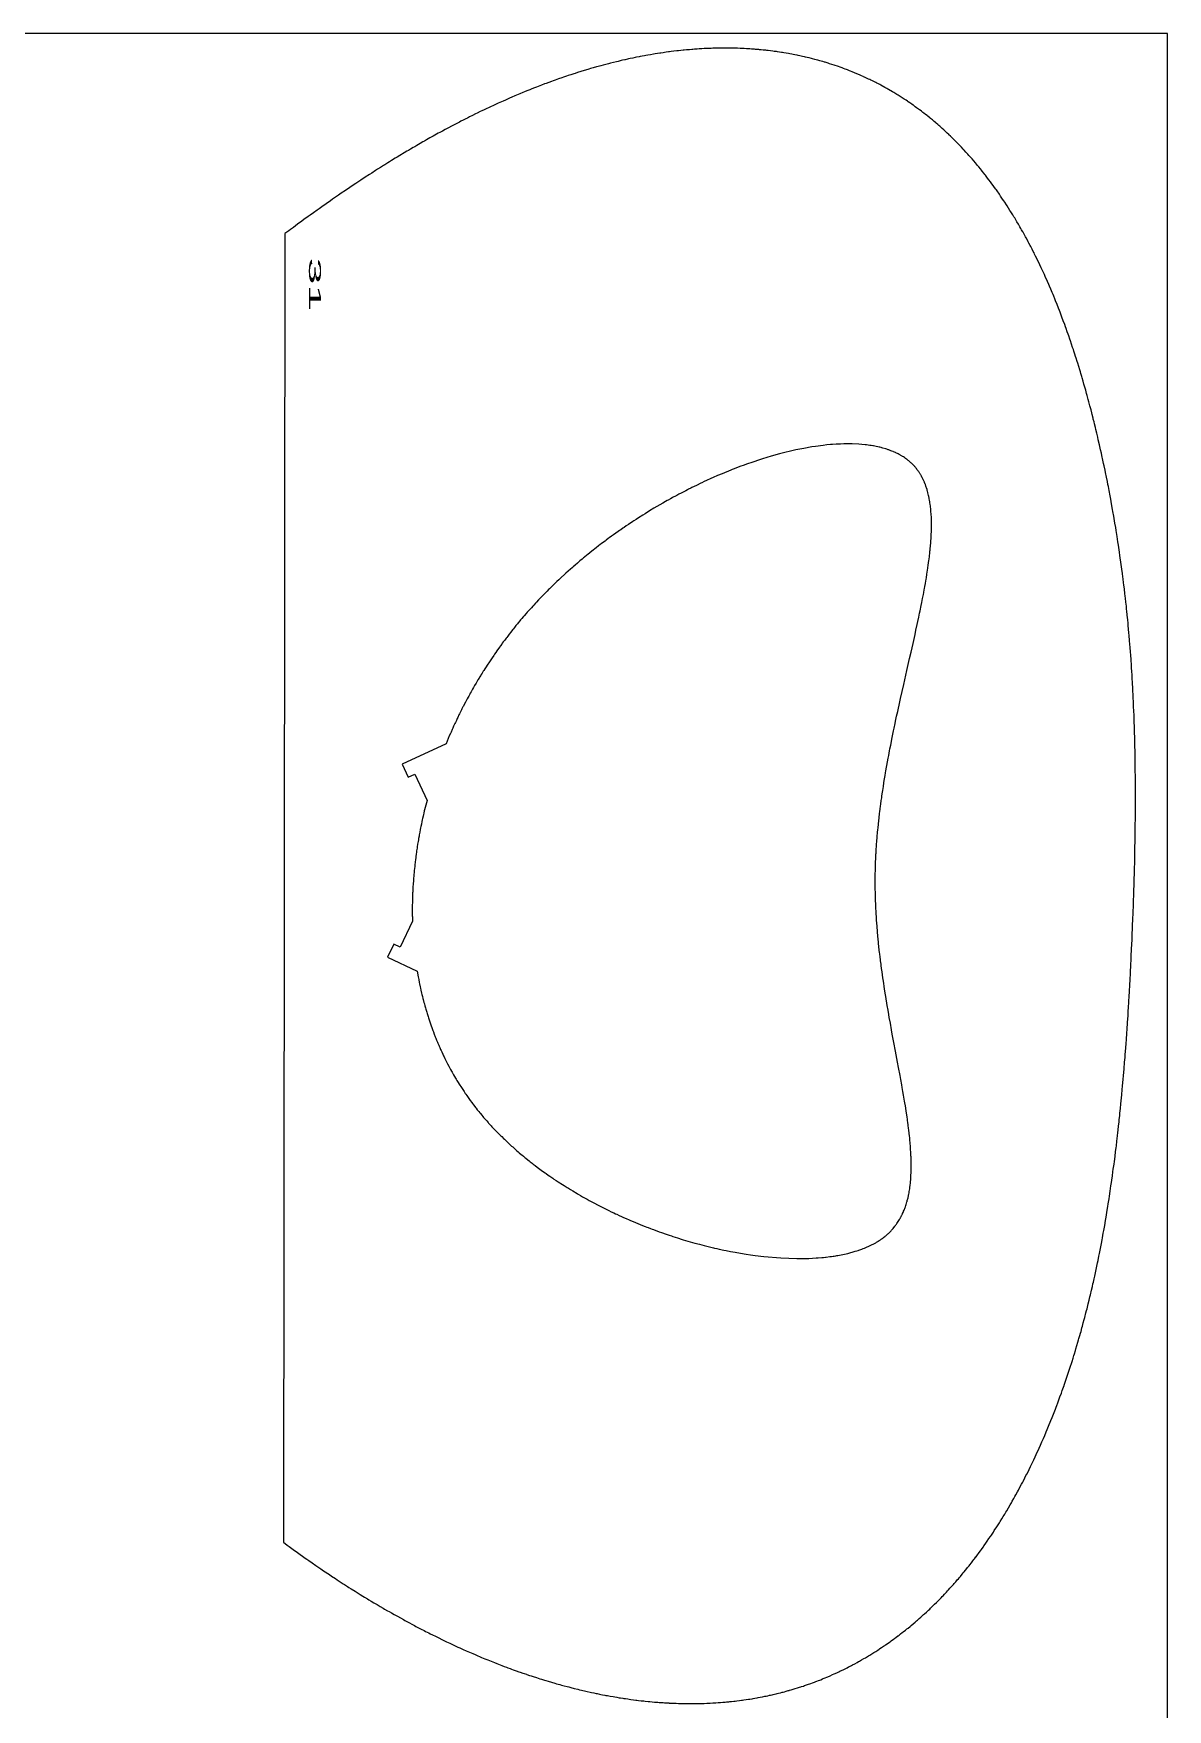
# Model space of a CAD drawing. Header units: metres. Extents: x -17 to 108, y -1 to 249.
# Drawn here: x 61 to 108.2, y 179.5 to 249.3 of the extents above; entities that cross this region are included whole.
import ezdxf

# ---------------------------------------------------------------- set-up
doc = ezdxf.new("R2010")
doc.units = ezdxf.units.M
doc.header["$MEASUREMENT"] = 0
doc.layers.add('1', color=7, linetype='Continuous', lineweight=0)
doc.styles.add('Style-ENGINEERING', font='ENGINEERING.shx')

msp = doc.modelspace()

# ---------------------------------------------------------------- linework, layer by layer
at = {"flags": 128}
for points in [[(108.224052, -0.654702), (108.224052, 249.345298), (-16.775948, 249.345298), (-16.775948, -0.654702), (108.224052, -0.654702)], [(71.394304, 186.486907), (71.550552, 186.371492), (71.628814, 186.314039), (71.746382, 186.22818), (71.864159, 186.142706), (71.923126, 186.100114), (72.041219, 186.015223), (72.100346, 185.972924), (72.189135, 185.909658), (72.307707, 185.825648), (72.367073, 185.78379), (72.456224, 185.72119), (72.590177, 185.627708), (72.749293, 185.51757), (72.828996, 185.462768), (72.948733, 185.380902), (73.068691, 185.299442), (73.128754, 185.258864), (73.249044, 185.178016), (73.309274, 185.137746), (73.399722, 185.077535), (73.560833, 184.971067), (73.641539, 184.918111), (73.762788, 184.839026), (73.884266, 184.760361), (73.945091, 184.721188), (74.066914, 184.64316), (74.127913, 184.604306), (74.21952, 184.546226), (74.382702, 184.443571), (74.464451, 184.392532), (74.58727, 184.316337), (74.710328, 184.240581), (74.771947, 184.202868), (74.895365, 184.127774), (74.957165, 184.090394), (75.049979, 184.034534), (75.160157, 183.968656), (75.21532, 183.93585), (75.298154, 183.88681), (75.422612, 183.813629), (75.547318, 183.740907), (75.609766, 183.704718), (75.734849, 183.632688), (75.797486, 183.596848), (75.89156, 183.543307), (76.003241, 183.480193), (76.059157, 183.448776), (76.143128, 183.401827), (76.2693, 183.3318), (76.395733, 183.262254), (76.459048, 183.227663), (76.585877, 183.158844), (76.649391, 183.124618), (76.744787, 183.07351), (76.858044, 183.013296), (76.914753, 182.983337), (76.999917, 182.938583), (77.12789, 182.87187), (77.256138, 182.805664), (77.320366, 182.772752), (77.449031, 182.707312), (77.513468, 182.674785), (77.610256, 182.626238), (77.725175, 182.569081), (77.782719, 182.540658), (77.869141, 182.498219), (77.999014, 182.435003), (78.129178, 182.372322), (78.19437, 182.341184), (78.324975, 182.279315), (78.390389, 182.248585), (78.48865, 182.202748), (78.605327, 182.148826), (78.663755, 182.122029), (78.751509, 182.082042), (78.883397, 182.022532), (79.015593, 181.963591), (79.081808, 181.934336), (79.214474, 181.876258), (79.280926, 181.847438), (79.380752, 181.804481), (79.499299, 181.753999), (79.558667, 181.728934), (79.647841, 181.691558), (79.781874, 181.635996), (79.916238, 181.581043), (79.983545, 181.553796), (80.118411, 181.499766), (80.18597, 181.472985), (80.28747, 181.433107), (80.423104, 181.380491), (80.491051, 181.354422), (80.593135, 181.315619), (80.695417, 181.277181), (80.746633, 181.2581), (80.847314, 181.220913), (80.897727, 181.202454), (80.973439, 181.174934), (81.087215, 181.134036), (81.201242, 181.093602), (81.258351, 181.07356), (81.37276, 181.033829), (81.430061, 181.014142), (81.516134, 180.984834), (81.530765, 180.979884), (81.652213, 180.939151), (81.712981, 180.919009), (81.804191, 180.889078), (81.941133, 180.844818), (82.07823, 180.801329), (82.146837, 180.779875), (82.27084, 180.741623), (82.332889, 180.722736), (82.426024, 180.694707), (82.565863, 180.653345), (82.705868, 180.612806), (82.775933, 180.592848), (82.916189, 180.553557), (82.98638, 180.534226), (83.091746, 180.505625), (83.216749, 180.472347), (83.279301, 180.455961), (83.373193, 180.4317), (83.514177, 180.39603), (83.655336, 180.361231), (83.725981, 180.344162), (83.820245, 180.321746), (83.867406, 180.310687), (83.938186, 180.294283), (84.044439, 180.270097), (84.170502, 180.24209), (84.233587, 180.228355), (84.328283, 180.208092), (84.423061, 180.188238), (84.470482, 180.178465), (84.565384, 180.159229), (84.612867, 180.149767), (84.68413, 180.135769), (84.779221, 180.117472), (84.826799, 180.108481), (84.898205, 180.095194), (85.005404, 180.075712), (85.132596, 180.053324), (85.19625, 180.042419), (85.291804, 180.026422), (85.387446, 180.010864), (85.4353, 180.00325), (85.531075, 179.988355), (85.578997, 179.981074), (85.650921, 179.970364), (85.746899, 179.956477), (85.794922, 179.949703), (85.866999, 179.939756), (85.975213, 179.925318), (86.071501, 179.912975), (86.11968, 179.906977), (86.191992, 179.898199), (86.300561, 179.885528), (86.40925, 179.873456), (86.46364, 179.867647), (86.592687, 179.854485), (86.657275, 179.848226), (86.75424, 179.839246), (86.851303, 179.830759), (86.899872, 179.826701), (86.997086, 179.81896), (87.04573, 179.815278), (87.118745, 179.809992), (87.216187, 179.803388), (87.264947, 179.800279), (87.338135, 179.795856), (87.448027, 179.789768), (87.463491, 179.788965), (87.549001, 179.784763), (87.59174, 179.782815), (87.655829, 179.780086), (87.751916, 179.776426), (87.847949, 179.773287), (87.895945, 179.771915), (87.991895, 179.769565), (88.039849, 179.768588), (88.111755, 179.76737), (88.20758, 179.766211), (88.255472, 179.765831), (88.327283, 179.765512), (88.43494, 179.7656), (88.532092, 179.766264), (88.580647, 179.766806), (88.65345, 179.76788), (88.762593, 179.770086), (88.871661, 179.773007), (88.926167, 179.774736), (89.035121, 179.778737), (89.08957, 179.78101), (89.171207, 179.784759), (89.279989, 179.790397), (89.334351, 179.793492), (89.415858, 179.798479), (89.415858, 179.798479), (89.501678, 179.804184), (89.544569, 179.807211), (89.608884, 179.81197), (89.705303, 179.819602), (89.80166, 179.827831), (89.849815, 179.83217), (89.946077, 179.8413), (89.994185, 179.846092), (90.066316, 179.853565), (90.162434, 179.864063), (90.210469, 179.869543), (90.282491, 179.87805), (90.390456, 179.891465), (90.475702, 179.902621), (90.518306, 179.908384), (90.582188, 179.917262), (90.677954, 179.931105), (90.773654, 179.945583), (90.821479, 179.953061), (90.917078, 179.968499), (90.964852, 179.976459), (91.036482, 179.988702), (91.131928, 180.005596), (91.179625, 180.014287), (91.251139, 180.027632), (91.358336, 180.048344), (91.456192, 180.068), (91.505092, 180.078092), (91.578408, 180.093562), (91.651682, 180.109431), (91.688303, 180.117517), (91.761513, 180.13399), (91.798102, 180.142378), (91.852966, 180.15515), (91.92608, 180.172537), (91.962621, 180.181383), (92.017412, 180.194845), (92.099553, 180.215473), (92.172521, 180.234248), (92.208989, 180.243791), (92.26367, 180.258302), (92.345645, 180.280509), (92.427564, 180.303248), (92.468503, 180.314817), (92.483435, 180.319072), (92.548049, 180.337694), (92.591041, 180.350277), (92.676823, 180.375844), (92.719614, 180.388829), (92.804993, 180.415199), (92.890104, 180.442104), (92.946696, 180.460337), (92.984358, 180.472624), (93.059524, 180.497513), (93.101712, 180.511698), (93.185889, 180.540466), (93.269799, 180.569764), (93.325592, 180.58959), (93.362722, 180.602938), (93.436824, 180.629947), (93.519939, 180.66083), (93.575202, 180.681711), (93.611979, 180.695762), (93.685377, 180.724175), (93.740289, 180.745757), (93.776832, 180.760275), (93.849762, 180.78962), (93.886149, 180.804448), (93.958769, 180.834413), (94.031181, 180.86479), (94.079341, 180.88527), (94.175386, 180.926779), (94.274738, 180.970656), (94.340754, 181.000344), (94.384668, 181.020329), (94.472262, 181.060763), (94.537754, 181.091494), (94.581319, 181.112174), (94.668218, 181.153995), (94.711552, 181.175135), (94.797989, 181.217876), (94.884119, 181.261229), (94.941368, 181.290471), (94.979459, 181.310115), (95.05546, 181.349766), (95.10343, 181.375105), (95.199081, 181.426359), (95.294347, 181.47838), (95.357645, 181.513486), (95.399748, 181.537078), (95.483729, 181.584715), (95.577847, 181.639024), (95.64038, 181.675653), (95.681975, 181.70026), (95.764939, 181.749923), (95.826965, 181.787563), (95.868222, 181.812844), (95.950511, 181.863853), (95.991543, 181.889581), (96.073383, 181.941485), (96.154924, 181.993984), (96.209119, 182.029314), (96.245175, 182.053015), (96.317111, 182.100767), (96.39367, 182.152277), (96.44456, 182.186915), (96.478421, 182.210138), (96.545983, 182.256901), (96.596517, 182.29225), (96.630139, 182.315947), (96.697226, 182.363659), (96.730691, 182.387672), (96.797461, 182.436015), (96.86402, 182.484778), (96.908275, 182.517521), (96.996505, 182.583566), (97.008882, 182.592913), (97.04229, 182.618245), (97.10885, 182.66916), (97.17507, 182.720409), (97.21903, 182.754759), (97.306502, 182.823901), (97.371716, 182.876142), (97.415007, 182.911151), (97.501149, 182.981603), (97.544001, 183.017045), (97.629268, 183.088359), (97.713956, 183.160243), (97.770096, 183.20848), (97.807382, 183.240778), (97.881615, 183.305705), (97.94305, 183.360073), (97.983836, 183.396487), (98.064996, 183.46972), (98.105373, 183.506538), (98.185718, 183.580574), (98.265524, 183.655142), (98.318429, 183.705148), (98.353568, 183.738616), (98.423528, 183.805863), (98.48223, 183.862924), (98.5212, 183.901127), (98.598745, 183.977923), (98.637322, 184.016515), (98.714084, 184.094082), (98.790329, 184.172159), (98.840874, 184.224491), (98.874444, 184.259504), (98.941283, 184.329827), (99.015998, 184.409412), (99.065529, 184.462743), (99.098426, 184.49842), (99.163925, 184.570063), (99.212791, 184.62405), (99.245247, 184.660161), (99.309867, 184.73267), (99.342032, 184.769067), (99.406074, 184.842147), (99.469733, 184.915603), (99.51196, 184.964783), (99.540019, 184.997661), (99.595912, 185.063639), (99.66951, 185.151506), (99.718288, 185.210367), (99.750679, 185.249734), (99.815158, 185.328766), (99.863252, 185.388302), (99.895189, 185.428116), (99.958764, 185.508039), (99.990402, 185.548148), (100.053381, 185.628658), (100.115966, 185.709557), (100.157471, 185.763705), (100.185045, 185.799898), (100.239962, 185.872511), (100.249268, 185.884885), (100.311021, 185.967523), (100.351919, 186.022754), (100.379065, 186.059636), (100.433071, 186.133547), (100.473329, 186.189107), (100.50005, 186.226208), (100.553213, 186.300552), (100.579655, 186.337795), (100.632266, 186.412424), (100.684511, 186.487239), (100.719141, 186.537219), (100.787924, 186.637425), (100.849291, 186.727887), (100.889921, 186.788339), (100.916884, 186.828705), (100.970514, 186.909587), (101.01048, 186.970381), (101.037002, 187.010973), (101.089757, 187.092306), (101.115991, 187.133046), (101.168172, 187.214674), (101.219975, 187.296497), (101.219975, 187.296497), (101.254301, 187.351152), (101.322459, 187.460718), (101.379457, 187.553426), (101.4172, 187.615364), (101.442248, 187.656714), (101.492073, 187.739553), (101.529207, 187.801803), (101.602875, 187.926612), (101.67575, 188.051828), (101.723899, 188.13553), (101.755807, 188.191429), (101.819166, 188.303462), (101.872156, 188.398231), (101.907246, 188.461532), (101.976863, 188.588424), (102.011392, 188.652014), (102.079897, 188.779478), (102.14767, 188.907318), (102.192449, 188.992751), (102.222125, 189.049798), (102.281054, 189.164109), (102.330341, 189.260782), (102.36298, 189.325344), (102.427735, 189.454735), (102.459854, 189.519565), (102.523576, 189.649487), (102.586618, 189.77976), (102.628272, 189.8668), (102.655877, 189.924912), (102.710692, 190.041338), (102.756538, 190.139781), (102.786898, 190.205515), (102.847129, 190.337232), (102.877003, 190.403215), (102.936271, 190.535428), (102.994904, 190.667968), (103.033644, 190.756507), (103.059315, 190.815613), (103.110291, 190.934013), (103.17411, 191.084223), (103.216226, 191.184583), (103.244113, 191.251588), (103.299433, 191.385831), (103.340529, 191.486716), (103.367738, 191.554069), (103.421711, 191.689005), (103.448475, 191.756587), (103.501562, 191.891978), (103.554063, 192.027671), (103.588741, 192.118298), (103.611716, 192.17879), (103.657326, 192.29995), (103.687143, 192.379943), (103.746191, 192.54023), (103.804461, 192.700918), (103.84288, 192.808264), (103.868303, 192.879926), (103.918697, 193.023482), (103.923765, 193.038034), (103.966853, 193.16258), (103.9953, 193.245652), (104.051536, 193.411896), (104.079327, 193.495067), (104.134263, 193.661507), (104.188346, 193.828076), (104.223932, 193.939193), (104.24745, 194.013302), (104.293995, 194.161594), (104.326249, 194.265649), (104.347577, 194.335046), (104.389811, 194.473903), (104.410721, 194.543363), (104.452126, 194.682345), (104.492985, 194.82141), (104.519924, 194.914166), (104.537751, 194.976023), (104.573088, 195.099784), (104.602578, 195.204257), (104.622074, 195.273931), (104.660674, 195.413337), (104.679779, 195.483069), (104.717603, 195.622592), (104.754916, 195.762193), (104.779511, 195.855302), (104.828031, 196.041622), (104.854935, 196.146485), (104.872717, 196.216417), (104.907915, 196.356337), (104.925331, 196.426325), (104.959802, 196.566354), (104.993793, 196.706456), (105.01619, 196.799897), (105.060358, 196.986874), (105.09698, 197.144733), (105.12107, 197.250022), (105.136987, 197.320235), (105.168479, 197.460715), (105.191802, 197.566119), (105.20721, 197.63641), (105.237692, 197.777042), (105.252766, 197.847383), (105.282585, 197.988115), (105.311967, 198.128913), (105.331315, 198.222814), (105.369437, 198.410704), (105.390549, 198.516442), (105.404492, 198.586954), (105.432065, 198.728025), (105.445697, 198.798584), (105.472655, 198.939748), (105.499209, 199.080973), (105.51669, 199.175156), (105.55113, 199.363602), (105.5702, 199.469648), (105.607696, 199.681838), (105.64435, 199.894155), (105.668326, 200.03577), (105.684108, 200.13021), (105.715198, 200.319161), (105.740943, 200.478663), (105.757863, 200.585034), (105.791126, 200.797863), (105.807474, 200.90432), (105.839611, 201.117319), (105.871018, 201.330429), (105.891557, 201.472562), (105.905075, 201.567344), (105.9317, 201.756969), (105.953744, 201.91703), (105.968229, 202.023768), (105.9967, 202.237321), (106.010688, 202.344135), (106.038178, 202.557836), (106.065029, 202.771633), (106.082581, 202.914217), (106.09413, 203.009297), (106.116864, 203.19951), (106.141872, 203.413585), (106.158215, 203.556352), (106.168965, 203.651552), (106.190124, 203.842003), (106.205696, 203.984886), (106.215939, 204.080163), (106.236094, 204.270765), (106.246009, 204.366091), (106.265517, 204.556792), (106.284603, 204.747556), (106.297096, 204.874767), (106.321538, 205.129271), (106.341608, 205.344092), (106.354712, 205.487348), (106.380271, 205.773958), (106.392731, 205.917311), (106.41703, 206.204111), (106.440518, 206.491033), (106.455738, 206.682381), (106.465693, 206.809975), (106.485156, 207.065231), (106.501121, 207.280672), (106.511538, 207.424333), (106.531841, 207.711737), (106.541732, 207.855478), (106.561008, 208.143036), (106.579628, 208.430694), (106.591687, 208.622519), (106.599573, 208.750425), (106.614986, 209.006293), (106.629185, 209.249232), (106.638423, 209.411226), (106.656374, 209.735293), (106.665093, 209.897365), (106.682039, 210.221584), (106.698353, 210.545899), (106.708892, 210.762159), (106.715775, 210.906354), (106.729207, 211.194795), (106.747362, 211.600526), (106.756111, 211.803441), (106.767504, 212.076005), (106.773044, 212.212276), (106.781152, 212.416666), (106.792852, 212.723217), (106.803982, 213.029724), (106.809328, 213.182962), (106.819571, 213.489402), (106.824464, 213.642605), (106.831512, 213.872388), (106.839851, 214.160704), (106.843805, 214.304846), (106.849462, 214.521038), (106.857315, 214.845278), (106.862971, 215.101426), (106.865613, 215.229486), (106.869338, 215.421558), (106.874384, 215.709624), (106.878761, 215.997641), (106.880694, 216.14163), (106.884036, 216.429568), (106.884036, 216.429568), (106.885441, 216.573516), (106.887209, 216.789414), (106.888923, 217.077229), (106.889498, 217.221115), (106.890001, 217.436917), (106.890066, 217.652686), (106.889931, 217.760557), (106.889017, 218.048173), (106.888252, 218.191958), (106.886714, 218.407605), (106.884697, 218.623217), (106.883507, 218.731008), (106.880192, 218.986478), (106.878271, 219.114192), (106.875053, 219.305739), (106.871426, 219.497255), (106.869457, 219.593001), (106.865204, 219.784469), (106.862918, 219.880191), (106.859286, 220.023759), (106.854064, 220.215153), (106.851287, 220.310838), (106.846913, 220.45435), (106.839875, 220.669581), (106.833132, 220.860861), (106.829587, 220.956488), (106.824048, 221.099911), (106.815239, 221.315009), (106.805821, 221.53006), (106.800879, 221.637568), (106.791708, 221.828664), (106.786935, 221.924198), (106.779539, 222.067481), (106.767904, 222.282364), (106.755613, 222.497198), (106.749217, 222.604596), (106.737432, 222.795494), (106.731337, 222.890928), (106.721939, 223.034059), (106.707261, 223.248712), (106.691876, 223.463312), (106.683914, 223.570592), (106.667444, 223.785109), (106.658934, 223.892347), (106.645819, 224.053178), (106.627903, 224.264922), (106.618668, 224.370773), (106.604469, 224.529524), (106.589853, 224.688243), (106.582388, 224.767591), (106.567144, 224.926262), (106.559365, 225.005586), (106.5475, 225.124557), (106.531311, 225.283157), (106.523059, 225.362445), (106.510483, 225.481362), (106.491172, 225.659704), (106.473557, 225.818196), (106.464591, 225.89743), (106.450941, 226.016266), (106.430018, 226.194486), (106.408554, 226.372665), (106.397618, 226.461739), (106.37651, 226.630622), (106.365772, 226.71505), (106.349436, 226.841674), (106.324415, 227.03157), (106.298771, 227.22142), (106.285715, 227.316327), (106.259134, 227.506106), (106.245609, 227.600977), (106.225026, 227.743263), (106.197032, 227.932934), (106.182798, 228.027752), (106.161151, 228.169957), (106.128013, 228.383213), (106.101261, 228.551669), (106.087696, 228.635882), (106.067113, 228.762185), (106.035705, 228.951598), (106.003656, 229.140963), (105.987391, 229.235628), (105.954377, 229.42492), (105.937628, 229.519547), (105.912201, 229.661466), (105.877731, 229.850647), (105.860252, 229.94522), (105.833728, 230.087055), (105.793255, 230.299757), (105.760689, 230.467773), (105.744212, 230.551766), (105.719252, 230.677737), (105.681263, 230.866653), (105.642613, 231.055518), (105.623039, 231.149932), (105.583393, 231.338722), (105.56332, 231.433098), (105.532897, 231.574639), (105.491748, 231.763315), (105.470921, 231.857634), (105.439366, 231.999089), (105.391322, 232.211217), (105.342418, 232.423281), (105.317637, 232.529287), (105.280047, 232.688266), (105.241946, 232.847205), (105.222699, 232.926661), (105.183811, 233.085541), (105.164166, 233.164966), (105.134444, 233.284084), (105.126966, 233.31386), (105.087938, 233.467986), (105.06824, 233.54498), (105.038461, 233.660383), (104.993262, 233.833289), (104.947417, 234.005951), (104.924249, 234.092189), (104.877412, 234.264478), (104.853742, 234.350527), (104.817916, 234.479481), (104.769545, 234.651191), (104.745096, 234.736947), (104.708092, 234.865457), (104.670686, 234.993815), (104.65183, 235.057936), (104.615178, 235.181481), (104.596708, 235.243199), (104.56882, 235.335708), (104.526574, 235.474315), (104.483826, 235.612732), (104.462261, 235.681869), (104.418745, 235.819997), (104.396793, 235.888988), (104.363619, 235.992381), (104.323916, 236.114777), (104.303906, 236.175915), (104.273692, 236.267547), (104.227918, 236.404824), (104.181593, 236.541894), (104.158221, 236.61035), (104.111056, 236.747104), (104.08726, 236.8154), (104.051298, 236.917744), (104.002842, 237.05401), (103.978395, 237.122061), (103.941446, 237.224033), (103.885394, 237.376753), (103.828575, 237.529185), (103.799875, 237.605291), (103.748367, 237.740409), (103.722378, 237.807878), (103.683096, 237.908971), (103.623493, 238.060354), (103.563062, 238.211425), (103.53253, 238.286841), (103.483848, 238.405853), (103.459305, 238.465284), (103.422235, 238.554333), (103.366048, 238.687687), (103.309154, 238.820775), (103.280438, 238.887218), (103.22246, 239.019897), (103.193196, 239.086133), (103.14895, 239.185356), (103.095964, 239.302747), (103.069245, 239.361357), (103.028882, 239.449166), (102.96769, 239.580634), (102.905707, 239.711805), (102.874416, 239.777277), (102.811226, 239.907993), (102.779324, 239.973235), (102.731082, 240.070952), (102.687201, 240.158865), (102.665116, 240.202768), (102.631805, 240.268552), (102.581425, 240.367073), (102.530542, 240.465404), (102.50491, 240.514498), (102.453261, 240.612541), (102.427243, 240.66149), (102.38797, 240.73482), (102.335145, 240.83242), (102.308533, 240.881146), (102.268365, 240.954139), (102.20754, 241.063414), (102.199994, 241.076868), (102.146069, 241.172346), (102.118936, 241.219955), (102.078021, 241.291204), (102.016162, 241.397709), (101.953715, 241.503766), (101.922269, 241.556626), (101.858932, 241.662006), (101.827039, 241.714526), (101.778917, 241.79309), (101.727852, 241.875579), (101.702177, 241.916714), (101.702177, 241.916714), (101.663486, 241.978282), (101.605045, 242.070326), (101.546115, 242.161999), (101.516466, 242.207695), (101.445692, 242.315636), (101.410042, 242.369407), (101.356238, 242.449813), (101.302035, 242.529916), (101.274782, 242.569853), (101.219975, 242.649496), (101.192419, 242.689202), (101.150895, 242.748616), (101.095169, 242.827562), (101.067152, 242.866917), (101.024931, 242.925802), (100.961161, 243.013796), (100.9104, 243.083036), (100.884894, 243.117561), (100.846477, 243.169229), (100.788497, 243.246461), (100.730085, 243.323365), (100.700717, 243.361694), (100.641654, 243.438102), (100.611957, 243.476181), (100.567206, 243.533142), (100.507148, 243.608795), (100.476952, 243.646494), (100.431446, 243.702882), (100.362711, 243.787101), (100.301128, 243.861595), (100.270165, 243.898711), (100.223502, 243.954219), (100.153016, 244.037108), (100.081936, 244.119545), (100.04617, 244.160592), (99.982213, 244.233281), (99.950054, 244.269488), (99.901588, 244.323626), (99.828374, 244.404441), (99.754535, 244.484782), (99.71738, 244.524773), (99.641202, 244.605862), (99.602864, 244.646218), (99.545042, 244.706512), (99.48684, 244.766517), (99.457596, 244.79641), (99.398817, 244.855977), (99.369283, 244.88565), (99.324798, 244.93002), (99.26514, 244.988919), (99.235163, 245.018255), (99.190011, 245.062118), (99.121859, 245.127591), (99.110659, 245.138267), (99.051495, 245.194275), (99.021812, 245.222129), (98.977161, 245.263724), (98.909898, 245.325694), (98.842291, 245.387157), (98.808357, 245.417696), (98.74023, 245.478393), (98.706036, 245.508549), (98.654581, 245.553541), (98.589251, 245.610006), (98.556468, 245.638064), (98.507145, 245.679933), (98.432828, 245.742245), (98.35811, 245.803968), (98.3206, 245.834607), (98.24528, 245.895442), (98.20747, 245.925636), (98.150564, 245.97065), (98.074338, 246.030148), (98.036073, 246.059673), (97.978485, 246.103682), (97.92067, 246.147354), (97.891677, 246.169064), (97.814082, 246.226545), (97.775133, 246.255061), (97.716517, 246.297552), (97.657671, 246.339706), (97.628162, 246.360655), (97.568972, 246.4023), (97.53929, 246.422995), (97.49466, 246.453879), (97.423868, 246.502292), (97.38835, 246.526318), (97.334921, 246.562134), (97.254434, 246.615351), (97.173533, 246.667958), (97.132927, 246.694033), (97.051405, 246.745723), (97.010488, 246.771339), (96.948918, 246.809475), (96.866459, 246.859784), (96.825073, 246.884708), (96.762797, 246.921805), (96.700286, 246.958554), (96.668942, 246.976798), (96.606077, 247.013025), (96.574556, 247.031007), (96.527162, 247.057817), (96.455822, 247.097662), (96.38418, 247.137064), (96.348246, 247.156598), (96.276152, 247.195331), (96.239991, 247.21453), (96.185607, 247.24312), (96.11283, 247.280847), (96.076327, 247.299543), (96.021429, 247.327375), (95.938761, 247.368649), (95.864953, 247.404858), (95.827934, 247.422793), (95.772261, 247.449483), (95.688427, 247.489039), (95.604202, 247.528021), (95.561942, 247.547295), (95.547835, 247.553688), (95.475638, 247.586074), (95.427436, 247.607395), (95.330859, 247.649387), (95.282485, 247.67006), (95.185566, 247.710764), (95.088422, 247.750615), (95.023534, 247.77671), (94.98022, 247.793898), (94.893459, 247.827774), (94.859462, 247.840849), (94.791386, 247.866695), (94.723203, 247.892137), (94.677688, 247.908874), (94.586517, 247.941813), (94.518015, 247.966049), (94.472288, 247.981985), (94.380693, 248.013326), (94.334826, 248.028733), (94.242952, 248.059018), (94.150892, 248.088603), (94.089416, 248.10794), (94.048387, 248.120659), (93.966219, 248.145687), (93.931512, 248.156082), (93.862019, 248.176581), (93.792424, 248.196694), (93.745971, 248.209888), (93.652928, 248.235764), (93.583028, 248.254723), (93.536371, 248.267151), (93.442923, 248.291498), (93.396132, 248.303418), (93.302416, 248.326753), (93.208523, 248.349417), (93.145829, 248.364154), (93.103989, 248.373815), (93.020205, 248.392742), (92.913967, 248.415946), (92.843019, 248.430951), (92.795665, 248.440748), (92.700828, 248.45985), (92.629586, 248.473746), (92.582037, 248.482806), (92.48681, 248.500435), (92.439131, 248.509006), (92.343646, 248.525661), (92.247989, 248.541668), (92.184122, 248.551981), (92.141502, 248.558698), (92.056162, 248.57175), (91.983488, 248.58245), (91.934985, 248.589381), (91.837851, 248.602756), (91.789219, 248.609201), (91.691827, 248.621607), (91.594264, 248.633369), (91.529127, 248.640854), (91.485661, 248.645685), (91.398627, 248.654969), (91.383243, 248.656557), (91.29437, 248.66541), (91.235141, 248.671013), (91.195665, 248.674616), (91.116735, 248.681507), (91.057557, 248.6864), (91.018113, 248.689531), (90.939249, 248.695484), (90.899827, 248.698305), (90.821006, 248.70364), (90.742213, 248.708568), (90.6897, 248.711628), (90.584712, 248.717212), (90.530218, 248.719831), (90.421271, 248.724499), (90.312377, 248.728412), (90.23981, 248.730605), (90.191445, 248.731884), (90.094745, 248.734003), (90.040369, 248.734939), (90.040369, 248.734939), (89.931656, 248.736266), (89.822993, 248.736867), (89.75058, 248.736869), (89.702316, 248.736694), (89.605818, 248.735923), (89.497305, 248.73439), (89.42499, 248.732978), (89.376793, 248.731865), (89.280426, 248.729228), (89.208175, 248.726893), (89.16002, 248.725167), (89.063739, 248.721311), (89.015612, 248.719182), (88.919386, 248.714524), (88.823198, 248.709337), (88.759092, 248.705586), (88.716365, 248.702956), (88.630931, 248.697387), (88.522845, 248.689752), (88.450812, 248.684301), (88.402802, 248.680506), (88.306808, 248.672534), (88.234836, 248.666222), (88.186866, 248.661856), (88.090952, 248.652748), (88.043008, 248.648006), (87.947146, 248.638149), (87.851319, 248.627796), (87.787454, 248.620621), (87.659768, 248.60562), (87.55208, 248.59229), (87.480312, 248.583065), (87.432477, 248.576765), (87.336832, 248.563806), (87.265121, 248.553774), (87.217323, 248.546938), (87.121753, 248.532912), (87.073981, 248.525722), (86.97846, 248.510993), (86.882972, 248.495798), (86.819331, 248.485411), (86.692093, 248.464023), (86.574721, 248.443565), (86.4965, 248.429543), (86.444365, 248.420026), (86.340122, 248.400589), (86.261964, 248.385659), (86.209871, 248.375539), (86.105712, 248.354899), (86.053646, 248.344381), (85.949542, 248.32295), (85.845475, 248.300994), (85.776116, 248.286067), (85.729886, 248.275988), (85.637447, 248.255522), (85.622409, 248.252154), (85.527255, 248.230587), (85.463909, 248.215988), (85.337434, 248.186263), (85.274303, 248.17114), (85.148253, 248.140377), (85.022482, 248.108931), (84.938788, 248.087592), (84.883059, 248.073201), (84.771764, 248.044025), (84.719119, 248.030023), (84.613972, 248.001672), (84.509012, 247.972862), (84.439143, 247.953401), (84.299651, 247.913879), (84.195245, 247.883715), (84.125741, 247.863361), (83.986974, 247.822066), (83.917709, 247.801128), (83.779415, 247.758677), (83.64143, 247.715469), (83.549611, 247.686246), (83.488474, 247.666581), (83.366378, 247.626813), (83.263543, 247.59281), (83.195079, 247.569914), (83.058372, 247.523584), (82.990127, 247.500151), (82.853856, 247.452755), (82.717871, 247.404659), (82.627372, 247.37221), (82.567109, 247.350408), (82.446748, 247.306399), (82.345364, 247.26885), (82.27786, 247.243608), (82.143056, 247.192625), (82.075756, 247.166885), (81.941357, 247.114914), (81.807223, 247.062293), (81.717947, 247.026855), (81.658494, 247.003072), (81.539742, 246.955131), (81.439703, 246.914295), (81.37309, 246.886875), (81.240054, 246.831572), (81.17363, 246.803689), (81.04097, 246.747467), (80.908557, 246.69064), (80.820418, 246.652422), (80.761719, 246.626797), (80.644464, 246.575196), (80.545677, 246.531298), (80.479894, 246.501851), (80.348504, 246.442523), (80.282898, 246.412644), (80.151859, 246.352458), (80.021052, 246.291708), (79.933974, 246.250897), (79.875978, 246.223552), (79.760121, 246.168536), (79.662503, 246.121779), (79.597495, 246.090437), (79.467644, 246.027349), (79.402801, 245.995604), (79.273278, 245.931713), (79.143971, 245.867294), (79.057886, 245.824057), (79.000549, 245.795103), (78.885999, 245.736891), (78.789476, 245.687458), (78.725193, 245.654343), (78.596783, 245.587734), (78.532655, 245.554241), (78.404552, 245.48688), (78.276652, 245.419023), (78.191497, 245.373512), (78.134776, 245.343051), (78.021452, 245.281841), (77.91701, 245.225016), (77.847454, 245.186953), (77.708518, 245.110402), (77.639136, 245.071915), (77.500545, 244.994522), (77.36218, 244.916573), (77.270062, 244.864302), (77.208705, 244.829319), (77.086123, 244.759033), (76.953385, 244.682332), (76.865057, 244.630952), (76.806243, 244.59659), (76.688788, 244.527609), (76.600846, 244.475649), (76.542288, 244.440903), (76.425341, 244.371159), (76.250335, 244.265919), (76.133938, 244.195348), (76.056461, 244.14812), (75.901792, 244.053235), (75.809172, 243.996033), (75.747501, 243.957786), (75.624336, 243.881024), (75.562842, 243.842511), (75.440029, 243.765221), (75.317448, 243.687584), (75.235855, 243.635635), (75.072972, 243.531282), (74.981526, 243.47232), (74.799008, 243.353835), (74.616984, 243.234611), (74.495904, 243.154723), (74.415303, 243.101287), (74.254382, 242.993991), (74.164028, 242.933393), (73.983668, 242.811672), (73.803767, 242.689264), (73.684084, 242.607281), (73.604406, 242.55246), (73.445313, 242.442425), (73.355975, 242.380302), (73.177624, 242.255569), (72.9997, 242.130195), (72.881319, 242.046262), (72.802501, 241.990151), (72.645109, 241.877565), (72.51256, 241.782194), (72.424321, 241.718424), (72.24814, 241.590436), (72.160198, 241.52622), (71.984606, 241.39735), (71.809399, 241.267904), (71.692804, 241.18129), (71.615167, 241.123409), (71.460113, 241.007318), (71.394304, 186.486907)], [(78.169208, 219.750699), (76.345128, 218.900116), (76.598698, 218.356332), (76.870591, 218.483117), (77.377733, 217.395548), (77.326792, 217.199764), (77.30213, 217.101772), (77.278007, 217.003717), (77.266148, 216.954668), (77.242836, 216.856527), (77.231383, 216.807436), (77.214458, 216.733776), (77.192367, 216.635519), (77.181526, 216.586374), (77.165518, 216.512635), (77.142083, 216.401984), (77.121831, 216.303587), (77.11191, 216.254375), (77.097286, 216.180544), (77.075928, 216.069765), (77.055265, 215.958953), (77.045195, 215.903537), (77.027723, 215.805004), (77.019194, 215.755731), (77.006659, 215.681815), (76.988439, 215.570929), (76.970921, 215.460032), (76.962425, 215.404581), (76.945961, 215.293678), (76.937993, 215.238227), (76.926372, 215.155053), (76.913113, 215.056482), (76.906693, 215.0072), (76.897325, 214.933283), (76.883863, 214.822422), (76.871112, 214.711585), (76.865003, 214.656176), (76.853319, 214.545382), (76.847744, 214.489999), (76.839717, 214.406941), (76.82964, 214.296233), (76.82487, 214.240897), (76.818051, 214.157915), (76.811635, 214.074963), (76.808579, 214.033499), (76.801739, 213.935247), (76.798533, 213.886139), (76.79399, 213.812501), (76.787777, 213.702102), (76.782288, 213.591775), (76.779815, 213.536641), (76.775414, 213.426433), (76.773485, 213.371361), (76.770933, 213.288794), (76.768168, 213.178785), (76.767059, 213.123817), (76.765737, 213.041411), (76.764827, 212.959062), (76.764526, 212.91791), (76.764228, 212.808247), (76.764354, 212.753458), (76.764888, 212.671328), (76.765835, 212.589265), (76.766464, 212.548259), (76.768033, 212.466301), (76.768973, 212.425349), (76.770578, 212.363955), (76.263436, 211.276386), (75.991544, 211.403171), (75.737973, 210.859386), (76.969539, 210.285098), (77.011283, 210.046942), (77.033626, 209.92832), (77.056951, 209.810012), (77.068982, 209.750978), (77.093785, 209.633154), (77.106556, 209.574365), (77.126177, 209.48634), (77.153204, 209.369272), (77.167089, 209.310867), (77.188382, 209.223425), (77.210234, 209.136184), (77.22137, 209.09264), (77.25175, 208.976772), (77.267315, 208.918978), (77.29113, 208.832462), (77.315508, 208.74616), (77.327908, 208.70309), (77.353132, 208.617115), (77.365955, 208.57421), (77.385455, 208.509958), (77.420908, 208.396045), (77.439012, 208.339241), (77.466641, 208.254228), (77.494838, 208.169449), (77.50915, 208.127149), (77.538201, 208.042728), (77.55294, 208.000607), (77.575316, 207.937541), (77.605651, 207.853668), (77.621032, 207.811825), (77.644373, 207.749177), (77.679989, 207.655472), (77.72314, 207.544833), (77.745099, 207.489687), (77.778517, 207.407186), (77.812511, 207.324949), (77.829725, 207.283931), (77.864584, 207.202098), (77.882231, 207.161283), (77.908972, 207.100189), (77.945134, 207.018972), (77.963433, 206.978469), (77.991152, 206.917844), (78.033345, 206.827207), (78.071467, 206.746944), (78.090747, 206.706921), (78.11994, 206.647023), (78.164345, 206.557485), (78.20949, 206.468323), (78.23234, 206.423884), (78.287245, 206.318928), (78.315088, 206.266653), (78.357343, 206.188498), (78.400186, 206.110653), (78.421829, 206.071848), (78.465556, 205.994475), (78.487641, 205.955907), (78.521045, 205.898206), (78.566102, 205.821552), (78.588852, 205.783347), (78.623255, 205.726192), (78.675486, 205.640807), (78.722544, 205.565262), (78.746296, 205.527614), (78.782203, 205.471301), (78.836692, 205.387189), (78.891937, 205.303511), (78.919843, 205.261835), (78.96992, 205.188016), (78.995184, 205.151238), (79.03336, 205.096236), (79.091256, 205.014106), (79.149913, 204.932428), (79.179527, 204.89176), (79.239327, 204.810769), (79.269513, 204.770447), (79.31515, 204.710182), (79.367396, 204.642194), (79.40253, 204.597057), (79.426088, 204.567049), (79.473524, 204.507235), (79.50938, 204.46255), (79.533416, 204.432845), (79.581802, 204.373634), (79.606152, 204.34413), (79.655162, 204.285324), (79.704584, 204.226786), (79.737759, 204.187911), (79.804648, 204.110521), (79.842587, 204.0672), (79.868004, 204.038404), (79.919135, 203.981015), (79.944848, 203.952422), (79.996567, 203.895439), (80.048674, 203.838727), (80.083626, 203.80107), (80.154037, 203.726119), (80.180615, 203.698137), (80.234051, 203.642377), (80.287859, 203.586889), (80.323936, 203.550049), (80.396576, 203.476733), (80.451479, 203.422065), (80.488279, 203.385771), (80.562353, 203.313549), (80.599624, 203.277621), (80.67463, 203.20613), (80.750247, 203.135128), (80.90328, 202.994592), (80.946746, 202.955419), (80.975825, 202.92939), (81.034228, 202.87754), (81.06355, 202.851718), (81.122433, 202.800282), (81.181633, 202.749124), (81.221273, 202.715172), (81.300967, 202.647638), (81.330993, 202.62244), (81.391272, 202.572252), (81.451852, 202.522343), (81.492404, 202.489225), (81.573899, 202.42336), (81.635359, 202.374287), (81.676492, 202.341726), (81.759135, 202.276978), (81.800643, 202.244791), (81.884028, 202.180789), (81.967897, 202.117286), (81.967897, 202.117286), (82.137055, 201.991778), (82.233017, 201.922059), (82.297309, 201.875932), (82.340309, 201.845337), (82.426637, 201.784524), (82.491666, 201.739244), (82.535152, 201.709215), (82.622438, 201.649534), (82.666236, 201.619883), (82.754138, 201.560958), (82.842438, 201.502539), (83.020205, 201.387218), (83.087257, 201.344496), (83.132074, 201.316173), (83.22198, 201.259907), (83.267067, 201.231965), (83.357503, 201.176463), (83.448283, 201.121471), (83.630838, 201.013017), (83.676678, 200.986223), (83.768593, 200.933019), (83.860814, 200.880328), (84.046139, 200.776486), (84.139226, 200.725336), (84.32621, 200.624583), (84.514215, 200.525896), (84.893026, 200.33474), (84.946572, 200.308526), (85.053854, 200.256592), (85.161377, 200.205318), (85.233189, 200.171502), (85.281118, 200.149122), (85.377104, 200.104753), (85.485283, 200.055465), (85.557511, 200.022975), (85.605709, 200.001479), (85.702212, 199.958882), (85.774679, 199.927278), (85.82303, 199.906374), (85.919826, 199.864961), (85.968267, 199.844452), (86.065234, 199.80383), (86.162304, 199.763737), (86.356722, 199.685138), (86.466225, 199.641859), (86.539276, 199.613379), (86.587996, 199.594559), (86.685481, 199.557318), (86.758628, 199.529736), (86.807406, 199.511515), (86.904993, 199.475473), (86.953798, 199.457653), (87.051429, 199.422412), (87.149078, 199.387707), (87.344402, 199.319905), (87.417646, 199.295033), (87.466471, 199.27862), (87.564109, 199.246196), (87.61292, 199.230187), (87.710517, 199.198572), (87.808078, 199.167496), (88.003054, 199.106967), (88.051762, 199.092173), (88.149127, 199.062991), (88.246416, 199.034352), (88.440738, 198.978705), (88.537754, 198.951697), (88.731451, 198.899319), (88.92465, 198.849127), (89.30928, 198.755323), (89.357173, 198.744216), (89.452824, 198.722415), (89.548287, 198.701166), (89.738617, 198.660325), (89.833467, 198.640734), (90.022496, 198.603215), (90.210576, 198.567918), (90.583615, 198.504011), (90.676177, 198.489431), (90.860403, 198.461952), (91.043379, 198.436719), (91.40531, 198.39301), (92.11122, 198.332772), (92.454131, 198.316327), (92.789632, 198.309054), (92.954438, 198.30887), (93.277824, 198.315435), (93.436272, 198.322194), (93.592466, 198.331278), (93.669697, 198.336693), (93.822387, 198.349274), (93.897828, 198.356441), (93.972656, 198.364193), (94.009838, 198.368288), (94.156988, 198.386137), (94.229604, 198.395942), (94.301569, 198.406335), (94.337304, 198.411753), (94.408277, 198.423029), (94.443512, 198.428889), (94.496047, 198.437955), (94.769668, 198.491923), (94.902218, 198.522464), (95.031838, 198.555383), (95.095529, 198.572736), (95.220631, 198.609232), (95.282024, 198.628376), (95.342635, 198.648119), (95.372645, 198.658216), (95.490686, 198.7001), (95.548493, 198.721943), (95.60548, 198.744387), (95.633663, 198.755835), (95.689404, 198.779183), (95.71696, 198.791083), (95.757898, 198.809216), (95.864713, 198.859233), (95.916823, 198.885148), (95.968057, 198.91167), (95.993342, 198.925158), (96.043245, 198.95259), (96.067861, 198.966534), (96.104362, 198.987734), (96.152235, 199.016534), (96.175828, 199.031162), (96.210786, 199.05339), (96.245224, 199.075961), (96.262246, 199.087376), (96.300065, 199.113371), (96.32491, 199.130943), (96.341311, 199.142764), (96.373723, 199.166661), (96.397692, 199.184807), (96.413512, 199.197011), (96.444766, 199.221671), (96.460202, 199.234128), (96.490693, 199.259294), (96.520679, 199.284796), (96.54039, 199.301984), (96.579147, 199.336804), (96.60056, 199.35665), (96.614681, 199.369984), (96.642554, 199.396902), (96.656307, 199.410484), (96.683446, 199.437896), (96.710101, 199.465637), (96.727603, 199.484313), (96.761968, 199.5221), (96.774637, 199.536419), (96.799618, 199.565301), (96.824128, 199.594507), (96.840208, 199.614157), (96.871746, 199.653886), (96.89486, 199.684057), (96.910013, 199.704348), (96.939712, 199.745355), (96.954258, 199.76607), (96.98275, 199.807922), (97.010446, 199.850335), (97.063481, 199.93683), (97.077837, 199.961556), (97.087272, 199.978137), (97.105818, 200.01153), (97.11493, 200.028343), (97.132835, 200.062198), (97.150315, 200.096361), (97.161734, 200.119306), (97.184015, 200.165602), (97.192179, 200.183102), (97.208198, 200.21833), (97.223806, 200.25386), (97.233984, 200.277714), (97.253802, 200.325821), (97.268195, 200.36225), (97.277569, 200.386701), (97.295789, 200.436), (97.304637, 200.460846), (97.321812, 200.510932), (97.338299, 200.561539), (97.369239, 200.664307), (97.374741, 200.683806), (97.385467, 200.723019), (97.395823, 200.762519), (97.402522, 200.789012), (97.415434, 200.842379), (97.424697, 200.882735), (97.430672, 200.909797), (97.442149, 200.964296), (97.447652, 200.991733), (97.458192, 201.046981), (97.468116, 201.102724), (97.486144, 201.215688), (97.492289, 201.258554), (97.496201, 201.287283), (97.503586, 201.345104), (97.507062, 201.374196), (97.513582, 201.43274), (97.519535, 201.491763), (97.519535, 201.491763), (97.529764, 201.611233), (97.531978, 201.641396), (97.535998, 201.702073), (97.539483, 201.763217), (97.544872, 201.886896), (97.546791, 201.949425), (97.549113, 202.075852), (97.549461, 202.204086), (97.544463, 202.465893), (97.541739, 202.540792), (97.53961, 202.591029), (97.538054, 202.624655), (97.534617, 202.692231), (97.531759, 202.743193), (97.525335, 202.845835), (97.517985, 202.949427), (97.512584, 203.019012), (97.508764, 203.065633), (97.500609, 203.159426), (97.495724, 203.212505), (97.485327, 203.319353), (97.474114, 203.427112), (97.466196, 203.499453), (97.460725, 203.547902), (97.449331, 203.645328), (97.435811, 203.755768), (97.426395, 203.829882), (97.419943, 203.879507), (97.40663, 203.979269), (97.396296, 204.054536), (97.389243, 204.104926), (97.374757, 204.206207), (97.352107, 204.359374), (97.336418, 204.462308), (97.3037, 204.670119), (97.284552, 204.788138), (97.271504, 204.867261), (97.244763, 205.026564), (97.231084, 205.106738), (97.203144, 205.268117), (97.174476, 205.430857), (97.154987, 205.540095), (97.115182, 205.760331), (97.084669, 205.927026), (97.022197, 206.264229), (96.979659, 206.49179), (96.893053, 206.953316), (96.82729, 207.304874), (96.761339, 207.660891), (96.728435, 207.84052), (96.679327, 208.111932), (96.636063, 208.355122), (96.614612, 208.477384), (96.582709, 208.661593), (96.551185, 208.846764), (96.535582, 208.939704), (96.504732, 209.126279), (96.489499, 209.21991), (96.466909, 209.360777), (96.43731, 209.549372), (96.422751, 209.643996), (96.40123, 209.786331), (96.380115, 209.929138), (96.369716, 210.000715), (96.333656, 210.256137), (96.31619, 210.384377), (96.299123, 210.512962), (96.290744, 210.577381), (96.274306, 210.706472), (96.266251, 210.771141), (96.25438, 210.868297), (96.238957, 210.998121), (96.231423, 211.063151), (96.220353, 211.160844), (96.204275, 211.307707), (96.190534, 211.438573), (96.183863, 211.504117), (96.174113, 211.60257), (96.160075, 211.750553), (96.146766, 211.898892), (96.140392, 211.973192), (96.129533, 212.105492), (96.124336, 212.171742), (96.116835, 212.271239), (96.106262, 212.420756), (96.096524, 212.57059), (96.091977, 212.645623), (96.086253, 212.745786), (96.083538, 212.795917), (96.079653, 212.871176), (96.074252, 212.9842), (96.068525, 213.118361), (96.065941, 213.185524), (96.062421, 213.28637), (96.059333, 213.387335), (96.057954, 213.437862), (96.055529, 213.539), (96.054484, 213.589612), (96.053131, 213.665582), (96.051729, 213.766971), (96.051202, 213.817705), (96.050633, 213.893857), (96.050281, 214.008193), (96.050481, 214.109932), (96.050764, 214.160838), (96.051421, 214.237244), (96.052934, 214.351952), (96.055089, 214.466777), (96.05641, 214.524232), (96.058699, 214.610466), (96.060428, 214.667989), (96.064369, 214.783113), (96.066578, 214.840712), (96.071467, 214.955981), (96.076977, 215.071339), (96.080989, 215.148291), (96.083813, 215.199613), (96.089816, 215.3023), (96.093399, 215.360088), (96.101001, 215.475713), (96.109179, 215.591402), (96.114947, 215.66856), (96.11893, 215.720012), (96.127224, 215.822946), (96.137071, 215.938789), (96.143935, 216.016041), (96.148641, 216.067551), (96.158365, 216.17059), (96.165926, 216.247885), (96.181726, 216.402505), (96.19841, 216.557154), (96.210013, 216.660263), (96.234337, 216.866486), (96.241441, 216.924484), (96.255988, 217.040472), (96.270979, 217.156445), (96.281214, 217.233748), (96.302249, 217.38832), (96.31851, 217.504211), (96.329576, 217.581451), (96.352233, 217.735872), (96.36382, 217.81305), (96.387493, 217.967332), (96.411814, 218.121503), (96.428377, 218.224216), (96.462307, 218.42946), (96.481848, 218.544793), (96.495051, 218.621632), (96.521866, 218.775181), (96.535472, 218.851887), (96.563066, 219.005157), (96.591151, 219.158223), (96.610136, 219.260148), (96.6487, 219.46369), (96.663358, 219.539908), (96.692976, 219.692154), (96.722981, 219.844134), (96.743186, 219.945299), (96.784053, 220.147242), (96.815075, 220.298342), (96.83592, 220.398898), (96.877973, 220.599567), (96.899166, 220.699671), (96.941854, 220.899398), (96.984895, 221.098456), (97.07182, 221.494437), (97.104635, 221.642153), (97.17049, 221.936237), (97.236489, 222.228429), (97.280477, 222.422119), (97.368174, 222.8067), (97.483881, 223.313285), (97.540915, 223.563749), (97.625073, 223.935693), (97.680059, 224.181041), (97.707167, 224.302901), (97.747302, 224.484648), (97.799746, 224.724976), (97.825472, 224.844261), (97.863396, 225.022062), (97.900473, 225.198483), (97.918676, 225.286166), (97.966062, 225.518228), (97.989094, 225.633282), (98.02277, 225.804614), (98.055349, 225.974418), (98.071211, 226.058737), (98.091899, 226.170549), (98.102042, 226.226189), (98.116999, 226.309313), (98.13884, 226.433236), (98.157639, 226.542611), (98.166817, 226.59702), (98.180299, 226.678283), (98.199871, 226.799379), (98.21864, 226.919506), (98.227716, 226.979201), (98.258269, 227.189434), (98.258269, 227.189434), (98.272512, 227.293352), (98.286043, 227.396458), (98.292537, 227.447704), (98.304971, 227.549575), (98.310906, 227.600197), (98.319453, 227.675737), (98.330172, 227.775713), (98.335236, 227.82538), (98.342458, 227.899476), (98.349225, 227.973082), (98.352436, 228.0097), (98.360426, 228.106743), (98.364105, 228.154931), (98.369224, 228.226792), (98.373857, 228.298146), (98.375988, 228.333632), (98.379879, 228.404216), (98.381635, 228.439315), (98.384032, 228.491718), (98.38758, 228.584153), (98.389007, 228.630018), (98.390709, 228.698373), (98.391877, 228.766193), (98.39226, 228.799901), (98.392616, 228.86691), (98.392588, 228.90021), (98.392287, 228.949903), (98.391395, 229.015679), (98.390738, 229.048359), (98.389484, 229.097118), (98.386998, 229.169666), (98.378141, 229.338766), (98.37212, 229.421786), (98.365014, 229.503774), (98.36105, 229.544377), (98.352287, 229.624798), (98.347485, 229.664612), (98.33975, 229.723836), (98.328432, 229.801865), (98.322339, 229.840475), (98.31265, 229.897883), (98.302296, 229.954677), (98.296867, 229.982842), (98.281563, 230.057192), (98.273456, 230.09395), (98.260719, 230.148564), (98.247287, 230.202547), (98.240307, 230.229299), (98.225818, 230.282326), (98.218306, 230.308599), (98.206701, 230.347705), (98.185067, 230.416328), (98.173763, 230.450205), (98.162132, 230.483791), (98.156194, 230.500474), (98.144068, 230.53362), (98.137881, 230.550083), (98.128444, 230.574639), (98.115569, 230.607121), (98.109005, 230.623251), (98.099001, 230.647306), (98.083636, 230.683074), (98.069616, 230.714548), (98.062477, 230.730173), (98.051607, 230.753468), (98.034936, 230.788091), (98.017825, 230.82233), (98.009102, 230.839304), (97.977186, 230.898871), (97.960694, 230.928193), (97.943845, 230.957205), (97.935285, 230.971594), (97.917894, 231.000139), (97.909063, 231.014294), (97.895645, 231.03538), (97.877434, 231.063219), (97.868191, 231.077021), (97.854153, 231.097575), (97.832706, 231.128071), (97.813245, 231.154841), (97.803374, 231.168106), (97.788392, 231.187853), (97.765521, 231.217135), (97.742169, 231.246009), (97.730311, 231.260293), (97.708933, 231.285432), (97.698099, 231.29788), (97.681667, 231.316398), (97.656611, 231.34383), (97.631061, 231.370846), (97.6181, 231.384197), (97.591804, 231.410586), (97.578468, 231.423623), (97.558229, 231.442982), (97.537706, 231.462102), (97.523868, 231.474717), (97.495815, 231.499632), (97.481602, 231.511931), (97.452804, 231.536215), (97.423512, 231.560078), (97.403712, 231.575754), (97.363461, 231.606548), (97.348144, 231.617905), (97.317149, 231.640304), (97.285673, 231.662286), (97.264424, 231.67671), (97.221293, 231.705004), (97.188395, 231.72574), (97.166203, 231.739334), (97.121197, 231.76597), (97.098385, 231.779013), (97.052148, 231.80455), (97.0051, 231.829355), (96.908597, 231.876777), (96.890149, 231.885345), (96.85292, 231.902174), (96.815252, 231.918595), (96.789896, 231.929317), (96.738605, 231.950218), (96.699633, 231.96542), (96.673414, 231.97533), (96.620407, 231.994611), (96.593622, 232.003982), (96.539491, 232.022187), (96.484619, 232.039676), (96.372681, 232.072516), (96.329959, 232.084097), (96.301254, 232.091597), (96.243312, 232.106064), (96.214076, 232.113033), (96.15508, 232.126441), (96.095391, 232.139144), (95.97396, 232.162445), (95.94318, 232.167832), (95.881118, 232.178082), (95.818395, 232.187636), (95.690989, 232.204657), (95.626321, 232.212129), (95.49509, 232.225), (95.361379, 232.235121), (95.086738, 232.247163), (95.0342, 232.24821), (94.998995, 232.248696), (94.928159, 232.249162), (94.89253, 232.249142), (94.820854, 232.248597), (94.748625, 232.24738), (94.60254, 232.242935), (94.565685, 232.241407), (94.49158, 232.23785), (94.416954, 232.233628), (94.26617, 232.223197), (94.190025, 232.21699), (94.036265, 232.202604), (93.880592, 232.185596), (93.563727, 232.143768), (93.402648, 232.118973), (93.075476, 232.061688), (92.741993, 231.994225), (92.057882, 231.829178), (91.70815, 231.731798), (91.53156, 231.679439), (91.353897, 231.62465), (91.264679, 231.596349), (90.905405, 231.477136), (90.724423, 231.413946), (90.542618, 231.348385), (90.451424, 231.314719), (90.268491, 231.245625), (90.176764, 231.210199), (90.084875, 231.17419), (90.038871, 231.155968), (89.669533, 231.004976), (89.484086, 230.926026), (89.298194, 230.844791), (89.205099, 230.803321), (89.018645, 230.718682), (88.9253, 230.675517), (88.831886, 230.631791), (88.785155, 230.609717), (88.598095, 230.520027), (88.504494, 230.474347), (88.410855, 230.428112), (88.364024, 230.404787), (88.270342, 230.357724), (88.223493, 230.333985), (88.153212, 230.29812), (87.965772, 230.200974), (87.872053, 230.151582), (87.778343, 230.101646), (87.731494, 230.076475), (87.637811, 230.025726), (87.590979, 230.00015), (87.520747, 229.961532), (87.427135, 229.909571), (87.380344, 229.88339), (87.310181, 229.843867), (87.204991, 229.784019), (87.204991, 229.784019), (86.831659, 229.565787), (86.645489, 229.453509), (86.459725, 229.33914), (86.367012, 229.281176), (86.181961, 229.163695), (86.089637, 229.104181), (85.997455, 229.044154), (85.951421, 229.013949), (85.767675, 228.891853), (85.676051, 228.830043), (85.584601, 228.767727), (85.538944, 228.73638), (85.44777, 228.673308), (85.402254, 228.641583), (85.334073, 228.593762), (85.152818, 228.464866), (85.062509, 228.399671), (84.972422, 228.333982), (84.927464, 228.300952), (84.837724, 228.234523), (84.792943, 228.201124), (84.725886, 228.150796), (84.636694, 228.083265), (84.592194, 228.049316), (84.525564, 227.998164), (84.4259, 227.920925), (84.249574, 227.782101), (84.161837, 227.711968), (84.074393, 227.641355), (84.030782, 227.60587), (83.94379, 227.534542), (83.90041, 227.498699), (83.835488, 227.444714), (83.749204, 227.372319), (83.706184, 227.335945), (83.641808, 227.281164), (83.545599, 227.198496), (83.460444, 227.124518), (83.417997, 227.087353), (83.354493, 227.031389), (83.259615, 226.946953), (83.165201, 226.861933), (83.11817, 226.819204), (82.95193, 226.666103), (82.869394, 226.588868), (82.787258, 226.511177), (82.746341, 226.472162), (82.664817, 226.393793), (82.62421, 226.354439), (82.563498, 226.295198), (82.48292, 226.215817), (82.442793, 226.175959), (82.382807, 226.115963), (82.293294, 226.025499), (82.214204, 225.944615), (82.17483, 225.904008), (82.115984, 225.84289), (82.028205, 225.75075), (81.941025, 225.658056), (81.897663, 225.611501), (81.820953, 225.528399), (81.782782, 225.486684), (81.725757, 225.42391), (81.640749, 225.329294), (81.556384, 225.234134), (81.514445, 225.186351), (81.431063, 225.09038), (81.389622, 225.042192), (81.327776, 224.969658), (81.278608, 224.911456), (81.245965, 224.872547), (81.181007, 224.794478), (81.148692, 224.755317), (81.08439, 224.676746), (81.020525, 224.597845), (80.978192, 224.545063), (80.950079, 224.509794), (80.894113, 224.439065), (80.862785, 224.399169), (80.80046, 224.319137), (80.738577, 224.238789), (80.697567, 224.18505), (80.670337, 224.149148), (80.616139, 224.077159), (80.555586, 223.995883), (80.515465, 223.94153), (80.488827, 223.905221), (80.435816, 223.832424), (80.39629, 223.777673), (80.37005, 223.741099), (80.317834, 223.667779), (80.291859, 223.631032), (80.240176, 223.557368), (80.188847, 223.483478), (80.154826, 223.434093), (80.087259, 223.335028), (80.058944, 223.293118), (80.002655, 223.209091), (79.946818, 223.124791), (79.909846, 223.068441), (79.88531, 223.030808), (79.836508, 222.955385), (79.782036, 222.870285), (79.745975, 222.813407), (79.722047, 222.775425), (79.674463, 222.699309), (79.639012, 222.64209), (79.615491, 222.603882), (79.568722, 222.527318), (79.545474, 222.488962), (79.499251, 222.412106), (79.453391, 222.335057), (79.423021, 222.283586), (79.362768, 222.180393), (79.312436, 222.093067), (79.279139, 222.034722), (79.257056, 221.995768), (79.213165, 221.917725), (79.180489, 221.859076), (79.158819, 221.819922), (79.115758, 221.741483), (79.094365, 221.702198), (79.051858, 221.6235), (79.009721, 221.544633), (78.981836, 221.491962), (78.926561, 221.386399), (78.895759, 221.326893), (78.875341, 221.287171), (78.834784, 221.207609), (78.814646, 221.167769), (78.77465, 221.087971), (78.735029, 221.008019), (78.708823, 220.954633), (78.656911, 220.847661), (78.637616, 220.807478), (78.59931, 220.727003), (78.56138, 220.646385), (78.536304, 220.59256), (78.486654, 220.484723), (78.449859, 220.403685), (78.42554, 220.349585), (78.377408, 220.241206), (78.353596, 220.186928), (78.30648, 220.078203), (78.260042, 219.969252), (78.169208, 219.750699)]]:
    msp.add_lwpolyline(points, dxfattribs=at)

# ---------------------------------------------------------------- texts
at = {"layer": '1', "style": 'Style-ENGINEERING', "width": 3}
msp.add_text('31', height=0.5, rotation=270, dxfattribs=at).set_placement((72.460113, 240.007318))

doc.saveas('drawing.dxf')
